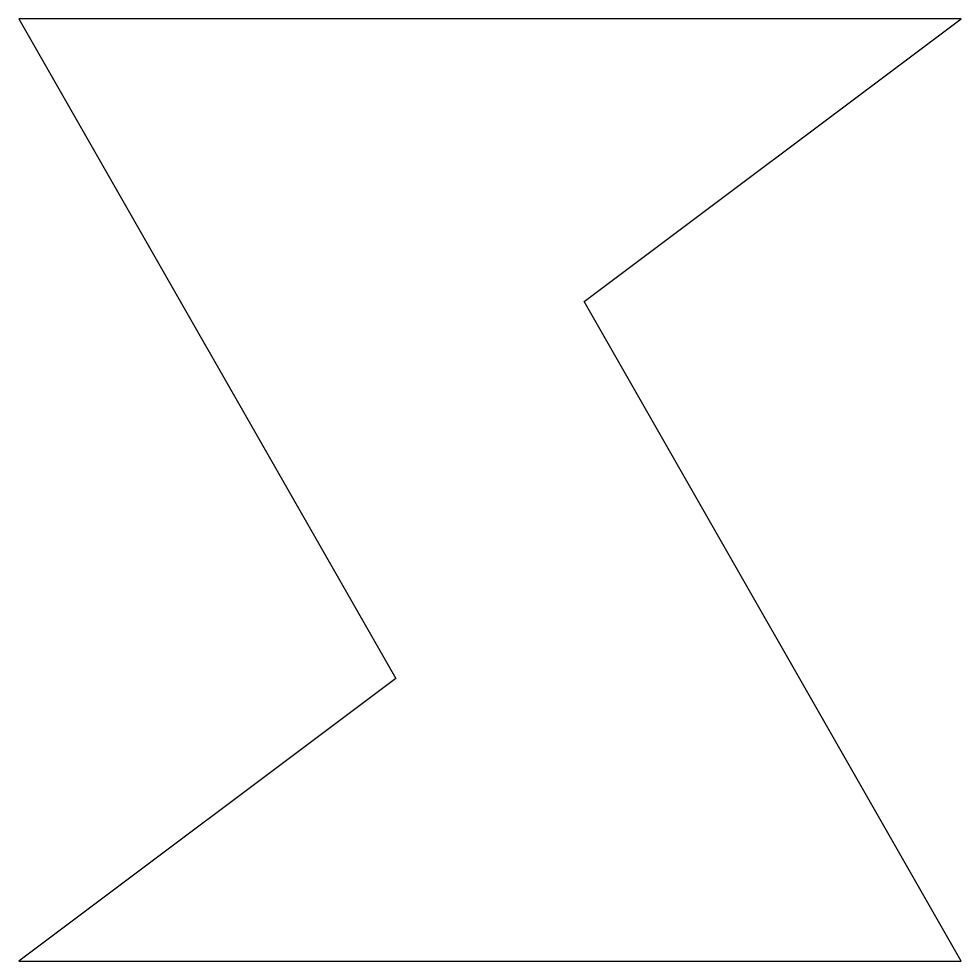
# Model space of a CAD drawing. Header units: metres. Extents: x -0.25 to 0.25, y -0.25 to 0.25.
import ezdxf

# ---------------------------------------------------------------- set-up
doc = ezdxf.new("R2010")
doc.units = ezdxf.units.M
doc.layers.get('0').update_dxf_attribs({"linetype": 'CONTINUOUS'})

msp = doc.modelspace()

# ---------------------------------------------------------------- linework, layer by layer
msp.add_lwpolyline([(-0.25, 0.25), (-0.05, -0.1), (-0.25, -0.25), (0.25, -0.25), (0.05, 0.1), (0.25, 0.25)], close=True)

doc.saveas('drawing.dxf')
